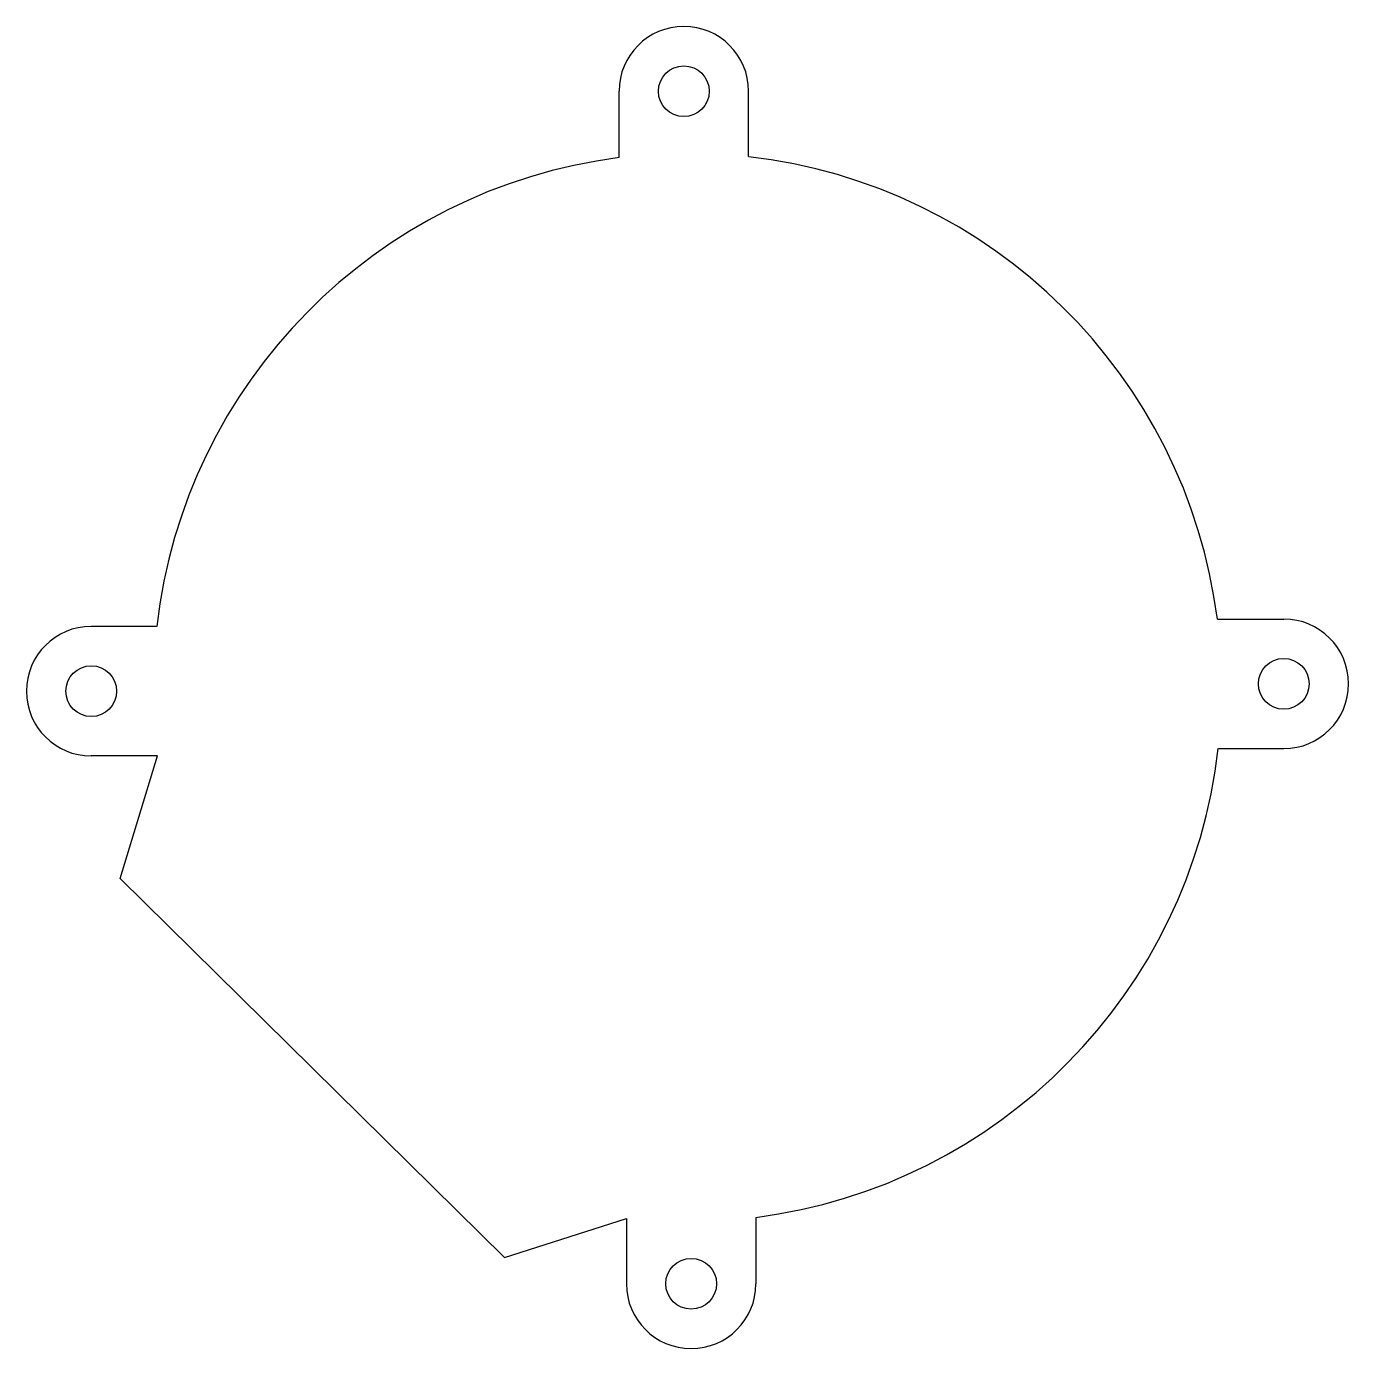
# Model space of a CAD drawing. Extents: x -61 to 61, y -61 to 61.
import ezdxf

# ---------------------------------------------------------------- set-up
doc = ezdxf.new("R2010")
doc.units = 0
doc.header["$MEASUREMENT"] = 0
doc.layers.add('VISIBLE', color=7, linetype='CONTINUOUS')

msp = doc.modelspace()

# ---------------------------------------------------------------- linework, layer by layer
at = {"layer": 'VISIBLE'}
for p, q in [((-6.34, 49.09), (-6.34, 55.24)), ((5.66, 49.18), (5.66, 55.24)), ((49.09, 6.34), (55.24, 6.34)), ((-49.18, 5.66), (-55.24, 5.66)), ((49.18, -5.66), (55.24, -5.66)), ((-49.09, -6.34), (-55.24, -6.34)), ((-52.56, -17.69), (-49.09, -6.34)), ((-52.56, -17.69), (-16.95, -52.8)), ((-16.95, -52.8), (-5.66, -49.18)), ((-5.66, -49.18), (-5.66, -55.24)), ((6.34, -49.09), (6.34, -55.24))]:
    msp.add_line(p, q, dxfattribs=at)
for centre in [(-0.34, 55.24), (55.24, 0.34), (-55.24, -0.34), (0.34, -55.24)]:
    msp.add_circle(centre, 2.35, dxfattribs=at)
for centre, radius, start, end in [((-0.34, 55.24), 6, 0, 180), ((0, 0), 49.5, 97.3642, 173.4397), ((0, 0), 49.5, 7.3642, 83.4397), ((55.24, 0.34), 6, 270, 90), ((-55.24, -0.34), 6, 90, 270), ((0, 0), 49.5, 277.3642, 353.4397), ((0.34, -55.24), 6, 180, 0)]:
    msp.add_arc(centre, radius, start, end, dxfattribs=at)

doc.saveas('drawing.dxf')
